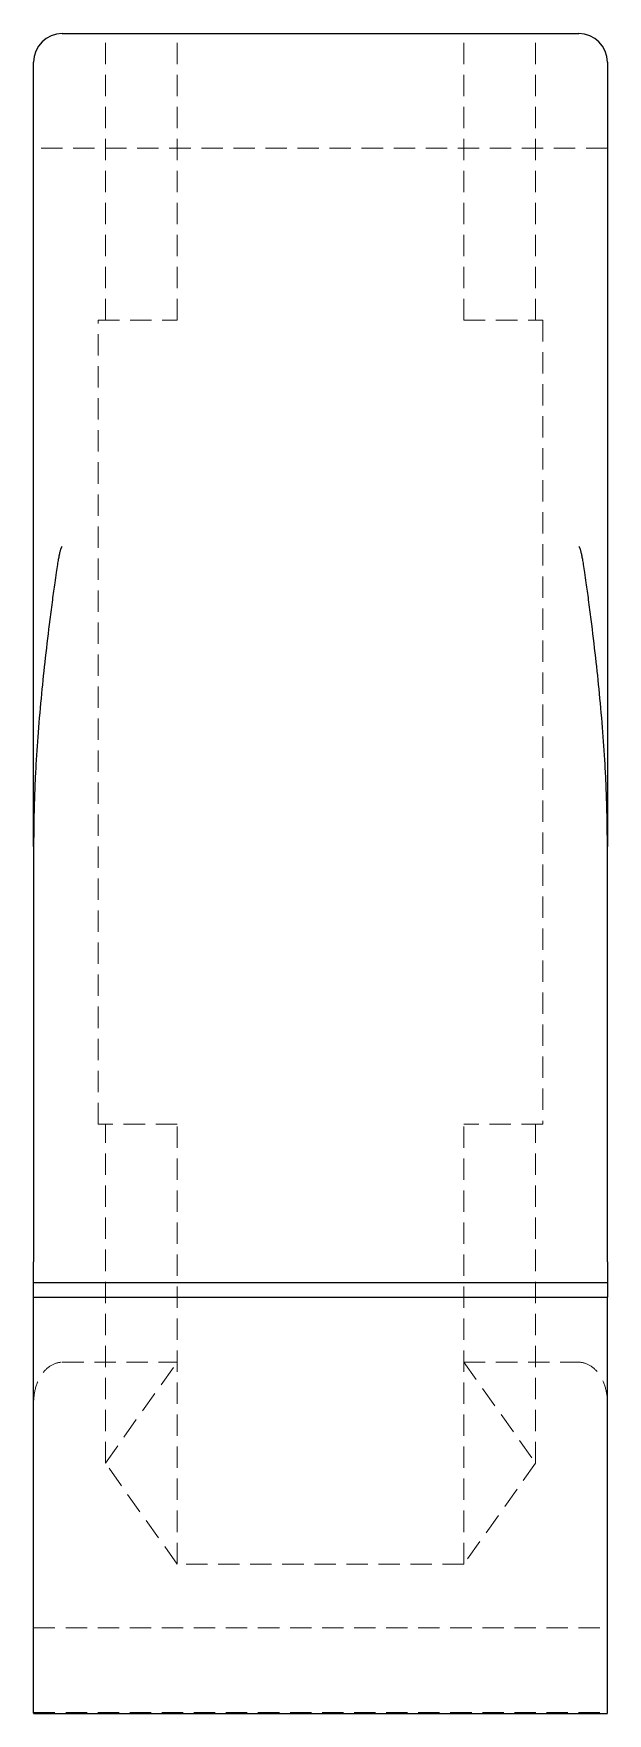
# Model space of a CAD drawing. Header units: millimetres. Extents: x 62 to 240, y 7 to 175.
# Drawn here: x 205.9 to 240, y 7.1 to 107 of the extents above.
import ezdxf

# ---------------------------------------------------------------- set-up
doc = ezdxf.new("R2010")
doc.units = ezdxf.units.MM
doc.linetypes.add('HIDDEN', pattern=[1.905, 1.27, -0.635])

msp = doc.modelspace()

# ---------------------------------------------------------------- linework, layer by layer
at = {"color": 7, "linetype": 'Continuous', "lineweight": 25}
for p, q in [((207.655, 107), (238.345, 107)), ((205.95, 82.156), (205.95, 105.295)), ((240.05, 105.295), (240.05, 82.156)), ((205.95, 32.67), (205.95, 33.926)), ((240.05, 33.926), (240.05, 32.67)), ((240.05, 32.67), (205.95, 32.67)), ((205.95, 31.825), (205.95, 32.67)), ((240.05, 32.67), (240.05, 31.825)), ((205.95, 31.825), (240.05, 31.825)), ((205.95, 21.751), (205.95, 31.825)), ((240.05, 21.751), (240.05, 31.825)), ((205.95, 7.06), (240.05, 7.06))]:
    msp.add_line(p, q, dxfattribs=at)
at = {"color": 7, "linetype": 'HIDDEN', "lineweight": 18}
for p, q in [((210.212, 89.95), (210.212, 107)), ((214.475, 89.95), (214.475, 107)), ((231.525, 89.95), (231.525, 107)), ((235.787, 89.95), (235.787, 107)), ((240.05, 100.18), (205.95, 100.18)), ((209.786, 89.95), (214.475, 89.95)), ((209.786, 42.123), (209.786, 89.95)), ((231.525, 89.95), (236.213, 89.95)), ((236.213, 89.95), (236.213, 42.123)), ((214.475, 42.123), (209.786, 42.123)), ((210.212, 21.951), (210.212, 42.123)), ((214.475, 15.948), (214.475, 42.123)), ((236.213, 42.123), (231.525, 42.123)), ((231.525, 15.948), (231.525, 42.123)), ((235.787, 21.951), (235.787, 42.123)), ((207.655, 27.953), (214.475, 27.953)), ((210.212, 21.951), (214.475, 27.953)), ((231.525, 27.953), (235.787, 21.951)), ((231.525, 27.953), (238.345, 27.953)), ((214.475, 15.948), (210.212, 21.951)), ((235.787, 21.951), (231.525, 15.948)), ((231.525, 15.948), (214.475, 15.948)), ((205.95, 12.154), (240.05, 12.154)), ((205.95, 7.109), (240.05, 7.109))]:
    msp.add_line(p, q, dxfattribs=at)
at = {"color": 7, "linetype": 'Continuous', "lineweight": 25}
for centre, start, end in [((207.655, 105.295), 90, 180), ((238.345, 105.295), 0, 90)]:
    msp.add_arc(centre, 1.705, start, end, dxfattribs=at)
for points, knots in [([(205.95, 58.638), (205.95, 60.729), (205.95, 62.783), (205.95, 66.828), (205.95, 68.816), (205.95, 72.713), (205.95, 74.626), (205.95, 78.41), (205.95, 80.28), (205.95, 82.156)], [0, 0, 0, 0, 0.25, 0.25, 0.5, 0.5, 0.75, 0.75, 1, 1, 1, 1]), ([(240.05, 82.156), (240.05, 80.28), (240.05, 78.41), (240.05, 74.626), (240.05, 72.713), (240.05, 68.816), (240.05, 66.828), (240.05, 62.783), (240.05, 60.729), (240.05, 58.638)], [0, 0, 0, 0, 0.25, 0.25, 0.5, 0.5, 0.75, 0.75, 1, 1, 1, 1]), ([(207.655, 76.475), (207.65, 76.474), (207.64, 76.472), (207.626, 76.462), (207.613, 76.446), (207.599, 76.425), (207.585, 76.397), (207.57, 76.364), (207.556, 76.324), (207.541, 76.278), (207.526, 76.227), (207.51, 76.169), (207.495, 76.105), (207.479, 76.035), (207.451, 75.906), (207.412, 75.699), (207.353, 75.355), (207.281, 74.891), (207.18, 74.189), (207.054, 73.259), (206.863, 71.774), (206.641, 69.917), (206.405, 67.684), (206.212, 65.481), (206.087, 63.606), (206.016, 62.116), (205.978, 60.971), (205.954, 59.813), (205.951, 59.03), (205.95, 58.638)], [0, 0, 0, 0, 0.000671, 0.00151, 0.002604, 0.003991, 0.005692, 0.007717, 0.010071, 0.012759, 0.015783, 0.019145, 0.022846, 0.026888, 0.031271, 0.045331, 0.062536, 0.090511, 0.125069, 0.183091, 0.250129, 0.379418, 0.500211, 0.629135, 0.749977, 0.81225, 0.8747, 0.937292, 1, 1, 1, 1]), ([(240.05, 58.638), (240.049, 58.834), (240.049, 59.227), (240.043, 59.812), (240.033, 60.394), (240.02, 60.972), (240.003, 61.547), (239.981, 62.119), (239.957, 62.688), (239.9, 63.798), (239.788, 65.486), (239.594, 67.689), (239.359, 69.922), (239.136, 71.777), (238.945, 73.261), (238.819, 74.191), (238.718, 74.893), (238.647, 75.356), (238.588, 75.7), (238.547, 75.917), (238.514, 76.066), (238.492, 76.161), (238.47, 76.243), (238.448, 76.313), (238.427, 76.37), (238.407, 76.415), (238.387, 76.446), (238.368, 76.469), (238.351, 76.473), (238.345, 76.475)], [0, 0, 0, 0, 0.031397, 0.0627677, 0.0941103, 0.125422, 0.1566994, 0.1879382, 0.2191337, 0.2502805, 0.3711687, 0.5001502, 0.6208511, 0.750035, 0.8170521, 0.8750433, 0.9095871, 0.937553, 0.9547498, 0.9688077, 0.9750152, 0.9805136, 0.9853054, 0.989395, 0.9927887, 0.9954985, 0.9975481, 0.9989939, 1, 1, 1, 1]), ([(205.95, 58.638), (205.95, 56.698), (205.95, 54.711), (205.95, 50.615), (205.95, 44.292), (205.95, 37.868), (205.95, 33.926)], [0, 0, 0, 0, 0.25, 0.25, 0.5, 1, 1, 1, 1]), ([(240.05, 33.926), (240.05, 37.868), (240.05, 44.292), (240.05, 50.615), (240.05, 54.711), (240.05, 56.698), (240.05, 58.638)], [0, 0, 0, 0, 0.5, 0.75, 0.75, 1, 1, 1, 1]), ([(205.95, 13.471), (205.95, 13.496), (205.95, 14.019), (205.95, 16.292), (205.95, 19.769), (205.95, 21.751)], [0, 0, 0, 0, 0.019308, 0.386164, 1, 1, 1, 1]), ([(240.05, 13.471), (240.05, 13.496), (240.05, 14.019), (240.05, 16.292), (240.05, 19.769), (240.05, 21.751)], [0, 0, 0, 0, 0.019308, 0.386164, 1, 1, 1, 1]), ([(205.95, 7.065), (205.95, 7.069), (205.95, 7.084), (205.95, 7.248), (205.95, 7.583), (205.95, 8.115), (205.95, 8.808), (205.95, 9.628), (205.95, 10.533), (205.95, 11.379), (205.95, 12.093), (205.95, 12.658), (205.95, 13.154), (205.95, 13.361), (205.95, 13.471)], [0, 0, 0, 0, 0.035759, 0.109258, 0.198523, 0.292174, 0.391113, 0.49469, 0.59955, 0.702135, 0.769747, 0.839269, 0.914626, 1, 1, 1, 1]), ([(240.05, 7.065), (240.05, 7.069), (240.05, 7.084), (240.05, 7.248), (240.05, 7.583), (240.05, 8.115), (240.05, 8.808), (240.05, 9.628), (240.05, 10.533), (240.05, 11.379), (240.05, 12.093), (240.05, 12.658), (240.05, 13.154), (240.05, 13.361), (240.05, 13.471)], [0, 0, 0, 0, 0.035759, 0.109258, 0.198523, 0.292174, 0.391113, 0.49469, 0.59955, 0.702135, 0.769747, 0.839269, 0.914626, 1, 1, 1, 1])]:
    msp.add_open_spline(points, degree=3, knots=knots, dxfattribs=at)
at = {"color": 7, "linetype": 'HIDDEN', "lineweight": 18}
for points in [[(205.95, 25.552), (205.95, 25.835), (205.987, 26.14), (206.153, 26.732), (206.283, 27.016), (206.616, 27.484), (206.817, 27.668), (207.237, 27.902), (207.454, 27.953), (207.655, 27.953)], [(238.345, 27.953), (238.546, 27.953), (238.762, 27.902), (239.182, 27.668), (239.384, 27.484), (239.717, 27.016), (239.847, 26.732), (240.013, 26.14), (240.05, 25.835), (240.05, 25.552)]]:
    msp.add_open_spline(points, degree=3, knots=[0, 0, 0, 0, 0.25, 0.25, 0.5, 0.5, 0.75, 0.75, 1, 1, 1, 1], dxfattribs=at)

doc.saveas('drawing.dxf')
